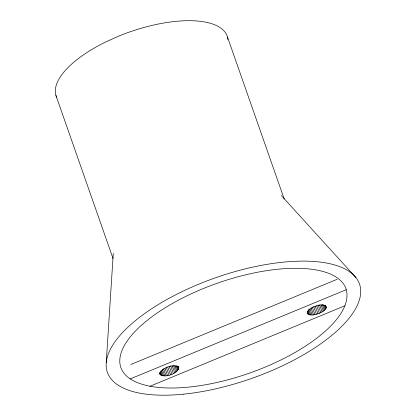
<?xml version="1.0" encoding="UTF-8"?>
<svg xmlns="http://www.w3.org/2000/svg" width="416" height="416" viewBox="0 0 416 416"><rect width="100%" height="100%" fill="white"/><g stroke="black" fill="none" stroke-linecap="round" stroke-linejoin="round"><path stroke-width="0.62" d="M106.236 362.664L113.277 253.438M159.463 372.908C161.782 379.954 180.69 373.292 178.428 366.444M326.149 308.09C326.919 304.19 321.012 304.782 318.64 305.308C314.475 306.353 309.712 307.944 307.419 311.854C306.649 315.754 312.556 315.162 314.928 314.636C319.093 313.596 323.861 312 326.149 308.09L325.114 305.141M344.906 305.75C346.882 300.669 347.766 295.022 346.284 289.692A119.252 47.741 -19.3 0 0 202.519 288.86A119.252 47.741 -19.3 0 0 130.244 378.908C136.214 382.756 143.094 384.868 150.015 386.235A119.252 47.741 -19.3 0 0 264.337 367.448A119.252 47.741 -19.3 0 0 344.906 305.75L150.015 386.235M130.707 364.551L337.147 279.297M130.244 378.908L346.284 289.692M281.336 195.541L282.194 196.487M282.625 196.955L355.919 277.571M178.838 367.624C173.904 363.21 161.346 367.739 159.879 374.088M325.707 305.614L326.326 307.382M324.506 305.308L325.744 308.844M323.466 304.907L325.114 309.624M322.223 304.517L324.282 310.414M284.206 198.994L227.458 36.956L227.864 39.525M320.996 304.71L323.268 311.189M319.618 304.866L322.093 311.938M318.105 304.975L320.788 312.64M316.696 305.609L319.379 313.274M315.229 306.166L317.912 313.825M313.732 306.623L316.415 314.283M312.244 306.972L314.928 314.636M311.007 307.798L313.487 314.87M310.06 309.093L312.125 314.99M308.812 309.088L310.877 314.98M308.126 310.138L309.78 314.85M307.611 311.064L308.849 314.6M307.289 311.88L308.116 314.236M307.185 312.588L307.596 313.768M178.277 366.496L178.896 368.264M177.689 366.028L178.724 368.971M176.873 365.602L178.318 369.725M176.041 365.789L177.689 370.505M174.793 365.399L176.857 371.296M173.571 365.591L175.843 372.076M172.188 365.747L174.668 372.819M170.674 365.862L173.358 373.521M169.27 366.496L171.954 374.156M167.804 367.047L170.487 374.707M166.306 367.505L168.99 375.164M165.022 368.446L167.502 375.518M163.582 368.685L166.057 375.757M162.427 369.387L164.7 375.872M161.595 370.557L163.452 375.866M160.701 371.02L162.349 375.731M160.186 371.946L161.424 375.482M159.864 372.762L160.69 375.118M159.552 372.882L160.17 374.65M55.921 95.42L113.09 258.679M227.76 38.189A90.631 36.286 -19.3 0 0 118.196 36.327L105.487 42.063A90.631 36.286 -19.3 0 0 56.571 97.204M183.243 394.191A133.562 53.472 -19.3 0 0 359.824 285.074A133.562 53.472 -19.3 0 0 157.212 305.198A133.562 53.472 -19.3 0 0 183.243 394.191"/></g></svg>
